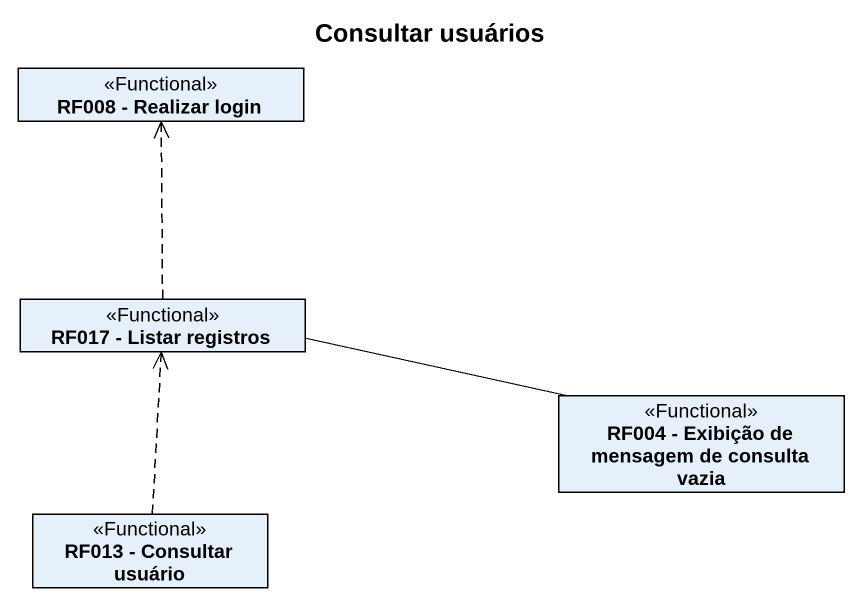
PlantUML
@startuml
title Consultar usuários
hide circle
hide empty members
class "RF008 - Realizar login" as RF008_Realizar_login <<Functional>>
class "RF017 - Listar registros" as RF017_Listar_registros <<Functional>>
class "RF004 - Exibição de mensagem de consulta vazia" as RF004_Exibição_de_mensagem <<Functional>>
class "RF013 - Consultar usuário" as RF013_Consultar_usuário <<Functional>>
RF017_Listar_registros .up.> RF008_Realizar_login
RF004_Exibição_de_mensagem -left- RF017_Listar_registros
RF013_Consultar_usuário .up.> RF017_Listar_registros
@enduml
